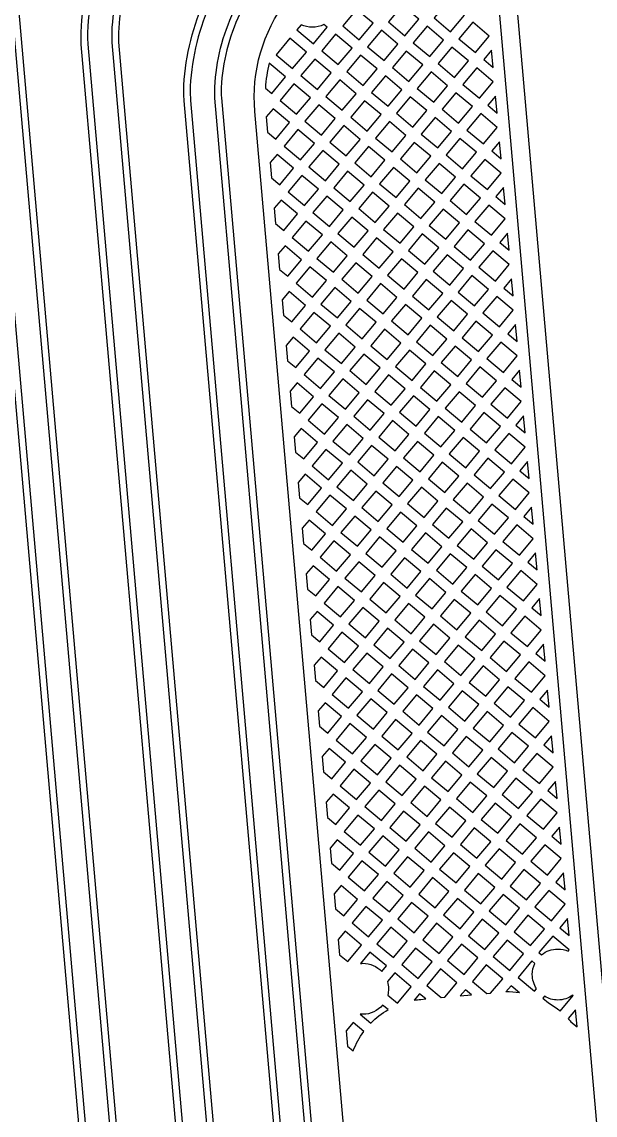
# Model space of a CAD drawing. Extents: x 388 to 686, y 182 to 393.
# Drawn here: x 448.82 to 452.81, y 270.7 to 278.32 of the extents above; entities that cross this region are included whole.
import ezdxf

# ---------------------------------------------------------------- set-up
doc = ezdxf.new("R2010")
doc.units = 0
doc.layers.add('bak_bak_btr2-bcq3156', color=8, linetype='Continuous')

msp = doc.modelspace()

# ---------------------------------------------------------------- linework, layer by layer
at = {"layer": 'bak_bak_btr2-bcq3156'}
for p, q in [((452.0914, 278.1255), (452.0372, 278.0609)), ((452.1018, 278.0066), (452.0914, 278.1255)), ((452.0372, 278.0609), (452.1018, 278.0066)), ((452.1193, 277.8069), (452.065, 277.7423)), ((452.1297, 277.6881), (452.1193, 277.8069)), ((452.065, 277.7423), (452.1297, 277.6881)), ((452.1471, 277.4886), (452.0928, 277.4238)), ((452.1575, 277.3695), (452.1471, 277.4886)), ((452.0928, 277.4238), (452.1575, 277.3695)), ((452.175, 277.17), (452.1208, 277.1054)), ((452.1854, 277.0512), (452.175, 277.17)), ((452.1208, 277.1054), (452.1854, 277.0512)), ((452.2028, 276.8517), (452.1485, 276.787)), ((452.2133, 276.7326), (452.2028, 276.8517)), ((452.1485, 276.787), (452.2133, 276.7326)), ((452.2307, 276.5332), (452.1764, 276.4684)), ((452.1764, 276.4684), (452.2411, 276.414)), ((452.2411, 276.414), (452.2307, 276.5332)), ((452.2586, 276.2146), (452.2044, 276.15)), ((452.269, 276.0957), (452.2586, 276.2146)), ((452.2044, 276.15), (452.269, 276.0957)), ((452.2864, 275.8963), (452.2321, 275.8315)), ((452.2969, 275.7772), (452.2864, 275.8963)), ((452.2321, 275.8315), (452.2969, 275.7772)), ((452.3143, 275.5777), (452.26, 275.5129)), ((452.3247, 275.4586), (452.3143, 275.5777)), ((452.26, 275.5129), (452.3247, 275.4586)), ((452.3422, 275.2591), (452.288, 275.1945)), ((452.3526, 275.1403), (452.3422, 275.2591)), ((452.288, 275.1945), (452.3526, 275.1403)), ((452.37, 274.9408), (452.3157, 274.876)), ((452.3157, 274.876), (452.3805, 274.8217)), ((452.3805, 274.8217), (452.37, 274.9408)), ((452.3979, 274.6222), (452.3436, 274.5575)), ((452.3436, 274.5575), (452.408, 274.5034)), ((452.4255, 274.3034), (452.3715, 274.239)), ((452.4359, 274.185), (452.4255, 274.3034)), ((452.3715, 274.239), (452.4359, 274.185)), ((452.4534, 273.9851), (452.3993, 273.9206)), ((452.4638, 273.8665), (452.4534, 273.9851)), ((452.3993, 273.9206), (452.4638, 273.8665)), ((452.4813, 273.6665), (452.4272, 273.602)), ((452.4916, 273.5479), (452.4813, 273.6665)), ((452.4272, 273.602), (452.4916, 273.5479)), ((452.5091, 273.3479), (452.4551, 273.2836)), ((452.5195, 273.2296), (452.5091, 273.3479)), ((452.4551, 273.2836), (452.5195, 273.2296)), ((452.537, 273.0296), (452.4829, 272.9651)), ((452.4829, 272.9651), (452.5474, 272.911)), ((452.5474, 272.911), (452.537, 273.0296)), ((452.5649, 272.7111), (452.5109, 272.6467)), ((452.5752, 272.5927), (452.5649, 272.7111)), ((452.5109, 272.6467), (452.5752, 272.5927)), ((452.5927, 272.3925), (452.5387, 272.3281)), ((452.6031, 272.2741), (452.5927, 272.3925)), ((452.5387, 272.3281), (452.6031, 272.2741)), ((452.6206, 272.0742), (452.5665, 272.0097)), ((452.6309, 271.9556), (452.6206, 272.0742)), ((452.5665, 272.0097), (452.6309, 271.9556)), ((451.8728, 271.5345), (451.9509, 271.5414)), ((452.6763, 271.437), (452.6251, 271.376)), ((452.6867, 271.3187), (452.6763, 271.437))]:
    msp.add_line(p, q, dxfattribs=at)
for points in [[(452.3559, 255.8158), (450.4415, 277.6999, -0.185765), (450.6645, 278.4741, -0.327477), (450.7987, 278.6361), (451.0674, 278.9592), (450.9934, 279.8117), (451.1705, 279.8272), (451.217, 279.2958), (451.2134, 279.2955), (451.2247, 279.1668), (451.2597, 279.1374), (451.5916, 279.1664)], [(446.8649, 238.8888), (446.8934, 239.8627, -0.112238), (449.2716, 249.0809), (449.7239, 249.9584, 0.141629), (450.7727, 255.293), (448.7196, 278.7599), (448.7019, 278.892, -0.211269), (448.6937, 278.8982), (448.6048, 279.0582, -0.184485), (448.6035, 279.0672), (448.5993, 279.0668), (448.5528, 279.5982), (448.73, 279.6137), (448.7765, 279.0823), (448.7642, 279.0812), (448.744, 278.917), (448.7644, 278.7643), (450.8175, 255.297, -0.141631), (449.7639, 249.9378), (449.3116, 249.0602, 0.112238), (446.9384, 239.8614), (446.9099, 238.8886)], [(446.6492, 238.8827), (446.6779, 239.869, -0.11224), (449.0803, 249.1798), (449.5325, 250.0571, 0.141628), (450.5581, 255.2743), (448.5061, 278.7289, 0.099784), (448.48, 278.8175), (448.424, 278.9235), (448.2618, 279.0298, -0.178542), (448.2565, 279.0368), (448.2507, 279.0363), (448.2042, 279.5677), (448.3813, 279.5832), (448.4278, 279.0518), (448.4245, 279.0515)], [(448.4245, 279.0515), (448.4413, 279.0196, -0.069345), (448.4422, 279.0163), (448.448, 278.9743), (448.5198, 278.8385, -0.099836), (448.5509, 278.7328), (450.603, 255.2782, -0.141628), (449.5725, 250.0365), (449.1203, 249.1592, 0.11224), (446.7229, 239.8677), (446.6942, 238.8825)], [(454.2963, 255.2568), (452.2226, 278.9637, -0.202107)], [(451.2303, 255.3318), (449.2325, 278.1669, -0.065651), (449.2624, 278.5041, -0.121958)], [(449.306, 278.4926, 0.065213), (449.2774, 278.1692), (451.2751, 255.3358, -0.141629)], [(451.4449, 255.3504), (449.4475, 278.1809, -0.065268), (449.4733, 278.4603, -0.120408)], [(451.8714, 255.8028), (449.9492, 277.7739, -0.033584), (449.947, 277.8792, -0.033679), (449.9474, 277.8822, -0.098331), (450.1017, 278.4915, -0.063725)], [(450.1423, 278.4721, 0.099124), (449.9919, 277.8748, 0.033815), (449.9943, 277.7748), (451.9162, 255.8067, -0.141798)], [(449.5162, 278.4455, 0.063985), (449.4925, 278.1829), (451.4897, 255.3543, -0.141627)], [(452.086, 255.8213), (450.1639, 277.7911, -0.034198), (450.1624, 277.869, -0.098644), (450.2962, 278.3988, -0.063725)], [(450.3368, 278.3792, 0.09863), (450.2073, 277.8666, 0.034109), (450.2087, 277.7951), (452.1308, 255.8252, -0.141793)], [(452.408, 274.5034), (452.4066, 274.52, -0.02945), (452.4065, 274.5244), (452.3979, 274.6222)], [(451.5526, 271.5047, -0.020573), (451.5975, 271.5105), (451.6326, 271.5135)], [(451.3699, 271.4388), (451.3321, 271.4705, -0.223535), (451.1951, 271.4061, -0.027656), (451.1756, 271.4071), (451.1751, 271.4066)], [(451.1751, 271.4066), (451.249, 271.3445, -0.069765), (451.3699, 271.4388)], [(452.6251, 271.376, -0.012575), (452.6442, 271.3543), (452.6867, 271.3187)], [(451.1276, 271.1515, -0.06961), (451.1999, 271.2863), (451.1261, 271.3482), (451.0784, 271.2914)]]:
    msp.add_lwpolyline(points, format="xyb", dxfattribs=at)
for points in [[(452.0905, 279.0104), (454.1683, 255.2527)], [(450.5155, 277.862), (450.5594, 277.8252), (450.6558, 277.94), (450.5412, 278.0362)], [(452.2854, 271.5559), (452.2269, 271.605), (452.191, 271.5622)], [(451.6326, 271.5135), (451.59, 271.5493), (451.5526, 271.5047)], [(451.9509, 271.5414), (451.9085, 271.577), (451.8728, 271.5345)], [(451.0784, 271.2914), (451.0877, 271.1849), (451.1276, 271.1515)]]:
    msp.add_lwpolyline(points, dxfattribs=at)
for points in [[(451.6909, 278.3514), (451.8056, 278.2552), (451.9018, 278.3699), (451.7871, 278.4662)], [(451.0537, 278.2957), (451.1686, 278.1993), (451.265, 278.3142), (451.1501, 278.4106)], [(451.3723, 278.3236), (451.4872, 278.2272), (451.5835, 278.3421), (451.4687, 278.4384)], [(451.864, 278.2062), (451.9788, 278.1098), (452.0751, 278.2246), (451.9602, 278.3209)], [(450.9085, 278.1226), (451.0233, 278.0263), (451.1196, 278.141), (451.0048, 278.2373)], [(451.227, 278.1504), (451.3418, 278.054), (451.4382, 278.1688), (451.3233, 278.2652)], [(451.5455, 278.1782), (451.6602, 278.082), (451.7566, 278.1968), (451.6419, 278.2931)], [(450.5901, 278.0946), (450.7048, 277.9984), (450.8011, 278.1132), (450.6864, 278.2095)], [(451.7186, 278.033), (451.8335, 277.9366), (451.9298, 278.0515), (451.815, 278.1478)], [(451.0817, 277.9773), (451.1966, 277.8809), (451.2928, 277.9956), (451.178, 278.092)], [(451.4002, 278.005), (451.5149, 277.9088), (451.6113, 278.0236), (451.4965, 278.1199)], [(450.7632, 277.9494), (450.878, 277.853), (450.9744, 277.9679), (450.8595, 278.0642)], [(451.8918, 277.8876), (452.0067, 277.7913), (452.103, 277.9061), (451.9882, 278.0025)], [(450.9364, 277.8041), (451.0512, 277.7077), (451.1476, 277.8225), (451.0327, 277.9189)], [(451.2549, 277.8319), (451.3697, 277.7357), (451.4659, 277.8504), (451.3512, 277.9466)], [(451.5733, 277.8598), (451.6881, 277.7634), (451.7845, 277.8783), (451.6696, 277.9746)], [(450.6178, 277.7762), (450.7327, 277.6798), (450.829, 277.7947), (450.7142, 277.891)], [(451.1096, 277.6587), (451.2243, 277.5625), (451.3207, 277.6773), (451.206, 277.7735)], [(451.428, 277.6867), (451.5429, 277.5903), (451.6391, 277.705), (451.5243, 277.8014)], [(451.7465, 277.7144), (451.8613, 277.6181), (451.9577, 277.7329), (451.8428, 277.8293)], [(450.5214, 277.6613), (450.5307, 277.5543), (450.5874, 277.5067), (450.6837, 277.6214), (450.5688, 277.7178)], [(450.791, 277.6308), (450.9059, 277.5345), (451.0022, 277.6493), (450.8874, 277.7457)], [(451.2827, 277.5135), (451.3975, 277.4171), (451.4939, 277.532), (451.379, 277.6283)], [(451.6012, 277.5413), (451.7161, 277.445), (451.8123, 277.5597), (451.6975, 277.6561)], [(451.9197, 277.5691), (452.0344, 277.4728), (452.1308, 277.5877), (452.0161, 277.6839)], [(450.6458, 277.4578), (450.7606, 277.3614), (450.8569, 277.4761), (450.742, 277.5725)], [(450.9642, 277.4855), (451.079, 277.3892), (451.1753, 277.5041), (451.0606, 277.6003)], [(451.4559, 277.3681), (451.5707, 277.2718), (451.6671, 277.3866), (451.5523, 277.483)], [(451.7745, 277.396), (451.8892, 277.2997), (451.9854, 277.4144), (451.8707, 277.5107)], [(450.5492, 277.3427), (450.5586, 277.2357), (450.6153, 277.1882), (450.7117, 277.303), (450.5968, 277.3994)], [(450.819, 277.3124), (450.9337, 277.2162), (451.03, 277.3309), (450.9153, 277.4271)], [(451.1373, 277.3403), (451.2522, 277.2439), (451.3485, 277.3587), (451.2337, 277.4551)], [(451.3105, 277.1949), (451.4254, 277.0985), (451.5218, 277.2134), (451.4069, 277.3097)], [(451.6291, 277.2228), (451.7438, 277.1265), (451.8402, 277.2414), (451.7255, 277.3376)], [(451.9475, 277.2508), (452.0624, 277.1544), (452.1586, 277.2691), (452.0438, 277.3655)], [(450.6737, 277.1392), (450.7884, 277.0429), (450.8847, 277.1578), (450.77, 277.254)], [(450.9921, 277.1672), (451.1069, 277.0708), (451.2032, 277.1855), (451.0883, 277.2819)], [(451.4838, 277.0496), (451.5985, 276.9533), (451.6948, 277.0681), (451.5801, 277.1644)], [(451.8022, 277.0775), (451.917, 276.9812), (452.0134, 277.096), (451.8986, 277.1924)], [(450.5771, 277.0241), (450.5865, 276.9172), (450.643, 276.8697), (450.7394, 276.9846), (450.6247, 277.0808)], [(450.8467, 276.9939), (450.9616, 276.8976), (451.058, 277.0124), (450.9431, 277.1088)], [(451.1653, 277.0218), (451.2802, 276.9255), (451.3764, 277.0402), (451.2616, 277.1365)], [(451.6568, 276.9043), (451.7717, 276.808), (451.8681, 276.9228), (451.7532, 277.0192)], [(451.9754, 276.9322), (452.0901, 276.8359), (452.1865, 276.9508), (452.0718, 277.047)], [(450.7014, 276.8207), (450.8162, 276.7244), (450.9126, 276.8392), (450.7978, 276.9356)], [(451.02, 276.8486), (451.1348, 276.7522), (451.2312, 276.8671), (451.1163, 276.9634)], [(451.3385, 276.8765), (451.4532, 276.7802), (451.5495, 276.8949), (451.4348, 276.9912)], [(451.8301, 276.759), (451.9448, 276.6627), (452.0411, 276.7776), (451.9264, 276.8738)], [(450.8746, 276.6754), (450.9895, 276.579), (451.0858, 276.6939), (450.971, 276.7902)], [(451.1932, 276.7032), (451.3079, 276.607), (451.4043, 276.7218), (451.2896, 276.8181)], [(451.5116, 276.7312), (451.6265, 276.6349), (451.7227, 276.7496), (451.6079, 276.8459)], [(450.605, 276.7058), (450.6143, 276.5988), (450.671, 276.5513), (450.7673, 276.666), (450.6524, 276.7624)], [(451.6848, 276.5859), (451.7995, 276.4896), (451.8958, 276.6043), (451.7811, 276.7006)], [(452.0032, 276.6137), (452.118, 276.5174), (452.2144, 276.6322), (452.0995, 276.7286)], [(451.0478, 276.53), (451.1625, 276.4338), (451.2589, 276.5486), (451.1442, 276.6449)], [(451.3663, 276.558), (451.4811, 276.4616), (451.5775, 276.5765), (451.4626, 276.6729)], [(450.7294, 276.5023), (450.8442, 276.4059), (450.9405, 276.5206), (450.8256, 276.617)], [(451.8579, 276.4407), (451.9728, 276.3443), (452.069, 276.459), (451.9542, 276.5554)], [(450.9026, 276.3569), (451.0173, 276.2607), (451.1136, 276.3754), (450.9989, 276.4717)], [(451.2209, 276.3848), (451.3358, 276.2884), (451.4321, 276.4033), (451.3173, 276.4996)], [(451.5395, 276.4127), (451.6542, 276.3164), (451.7506, 276.4313), (451.6359, 276.5275)], [(450.6328, 276.3872), (450.6422, 276.2803), (450.6989, 276.2327), (450.7952, 276.3476), (450.6804, 276.4439)], [(452.0311, 276.2953), (452.146, 276.1989), (452.2422, 276.3136), (452.1274, 276.41)], [(451.0757, 276.2117), (451.1905, 276.1153), (451.2868, 276.2301), (451.1719, 276.3264)], [(451.3941, 276.2394), (451.5088, 276.1432), (451.6052, 276.258), (451.4905, 276.3543)], [(451.7126, 276.2674), (451.8274, 276.1711), (451.9238, 276.2859), (451.8089, 276.3823)], [(450.7573, 276.1837), (450.872, 276.0875), (450.9683, 276.2023), (450.8536, 276.2986)], [(451.8858, 276.1221), (452.0006, 276.0257), (452.097, 276.1406), (451.9822, 276.2369)], [(451.2489, 276.0664), (451.3636, 275.9701), (451.4599, 276.0848), (451.3452, 276.1811)], [(451.5672, 276.0942), (451.6821, 275.9978), (451.7784, 276.1127), (451.6636, 276.2091)], [(450.6607, 276.0687), (450.6701, 275.9617), (450.7266, 275.9143), (450.823, 276.0291), (450.7083, 276.1254)], [(450.9303, 276.0385), (451.0452, 275.9421), (451.1415, 276.057), (451.0267, 276.1533)], [(452.059, 275.9767), (452.1737, 275.8805), (452.2701, 275.9953), (452.1554, 276.0916)], [(451.1036, 275.8931), (451.2183, 275.7969), (451.3146, 275.9117), (451.1999, 276.008)], [(451.422, 275.9211), (451.5368, 275.8248), (451.6331, 275.9395), (451.5182, 276.0358)], [(451.7404, 275.9489), (451.8553, 275.8525), (451.9517, 275.9673), (451.8368, 276.0637)], [(450.785, 275.8653), (450.8998, 275.7689), (450.9962, 275.8838), (450.8814, 275.9801)], [(451.2766, 275.7479), (451.3915, 275.6515), (451.4879, 275.7664), (451.373, 275.8628)], [(451.5952, 275.7758), (451.7101, 275.6794), (451.8063, 275.7941), (451.6915, 275.8905)], [(451.9137, 275.8035), (452.0284, 275.7073), (452.1247, 275.8221), (452.01, 275.9184)], [(450.6886, 275.7504), (450.6979, 275.6434), (450.7546, 275.5958), (450.8509, 275.7105), (450.736, 275.8069)], [(450.9582, 275.7199), (451.0729, 275.6237), (451.1693, 275.7385), (451.0546, 275.8348)], [(451.4499, 275.6026), (451.5647, 275.5062), (451.6611, 275.621), (451.5462, 275.7174)], [(451.7684, 275.6304), (451.8831, 275.5342), (451.9794, 275.6489), (451.8647, 275.7451)], [(452.0867, 275.6583), (452.2016, 275.5619), (452.298, 275.6768), (452.1831, 275.7731)], [(450.813, 275.5468), (450.9277, 275.4506), (451.0239, 275.5653), (450.9092, 275.6616)], [(451.1313, 275.5747), (451.2461, 275.4783), (451.3425, 275.5932), (451.2277, 275.6895)], [(451.6231, 275.4572), (451.7378, 275.361), (451.8342, 275.4758), (451.7194, 275.5721)], [(451.9415, 275.4852), (452.0564, 275.3888), (452.1526, 275.5035), (452.0378, 275.5999)], [(450.7164, 275.4318), (450.7258, 275.3248), (450.7823, 275.2774), (450.8787, 275.3922), (450.764, 275.4885)], [(450.9861, 275.4016), (451.1009, 275.3052), (451.1972, 275.42), (451.0823, 275.5163)], [(451.3045, 275.4293), (451.4194, 275.333), (451.5157, 275.4478), (451.4009, 275.5442)], [(451.4777, 275.284), (451.5924, 275.1877), (451.6888, 275.3026), (451.5741, 275.3988)], [(451.7962, 275.312), (451.911, 275.2156), (452.0074, 275.3305), (451.8925, 275.4268)], [(452.1147, 275.3399), (452.2296, 275.2435), (452.3258, 275.3582), (452.211, 275.4546)], [(450.8407, 275.2284), (450.9556, 275.132), (451.0519, 275.2469), (450.9371, 275.3432)], [(451.1593, 275.2563), (451.2741, 275.1599), (451.3704, 275.2746), (451.2555, 275.371)], [(451.6508, 275.1388), (451.7657, 275.0424), (451.862, 275.1572), (451.7472, 275.2536)], [(451.9694, 275.1666), (452.0842, 275.0703), (452.1806, 275.1851), (452.0657, 275.2815)], [(450.7443, 275.1135), (450.7537, 275.0062), (450.8102, 274.9588), (450.9066, 275.0736), (450.7917, 275.17)], [(451.0139, 275.083), (451.1288, 274.9867), (451.2251, 275.1015), (451.1103, 275.1979)], [(451.3325, 275.1109), (451.4472, 275.0147), (451.5435, 275.1294), (451.4287, 275.2256)], [(451.824, 274.9934), (451.9389, 274.897), (452.0352, 275.0119), (451.9204, 275.1083)], [(452.1426, 275.0213), (452.2573, 274.925), (452.3537, 275.0399), (452.239, 275.1361)], [(450.8686, 274.9098), (450.9834, 274.8135), (451.0798, 274.9283), (450.9649, 275.0247)], [(451.1871, 274.9377), (451.3019, 274.8414), (451.3982, 274.9563), (451.2835, 275.0525)], [(451.5056, 274.9657), (451.6204, 274.8693), (451.7167, 274.984), (451.6018, 275.0804)], [(451.9973, 274.8481), (452.112, 274.7518), (452.2083, 274.8667), (452.0936, 274.9629)], [(451.0418, 274.7645), (451.1565, 274.6682), (451.2529, 274.7831), (451.1382, 274.8793)], [(451.3602, 274.7925), (451.4751, 274.6961), (451.5714, 274.8109), (451.4566, 274.9073)], [(451.6788, 274.8203), (451.7936, 274.724), (451.8899, 274.8387), (451.7751, 274.935)], [(450.7721, 274.7949), (450.7815, 274.6879), (450.8382, 274.6404), (450.9344, 274.7551), (450.8196, 274.8514)], [(451.852, 274.675), (451.9667, 274.5787), (452.063, 274.6934), (451.9483, 274.7897)], [(452.1703, 274.7028), (452.2852, 274.6065), (452.3815, 274.7213), (452.2667, 274.8177)], [(451.2149, 274.6192), (451.3297, 274.5229), (451.4261, 274.6377), (451.3112, 274.7341)], [(451.5335, 274.6471), (451.6483, 274.5507), (451.7447, 274.6656), (451.6298, 274.762)], [(450.8966, 274.5914), (451.0113, 274.4951), (451.1075, 274.6098), (450.9928, 274.7061)], [(452.0251, 274.5297), (452.1399, 274.4334), (452.2362, 274.5481), (452.1214, 274.6445)], [(451.0696, 274.4462), (451.1845, 274.3498), (451.2807, 274.4645), (451.1659, 274.5609)], [(451.3881, 274.4739), (451.5029, 274.3775), (451.5993, 274.4924), (451.4845, 274.5887)], [(451.7067, 274.5018), (451.8214, 274.4055), (451.9177, 274.5204), (451.803, 274.6166)], [(450.8, 274.4763), (450.8094, 274.3694), (450.8659, 274.3219), (450.9623, 274.4368), (450.8476, 274.533)], [(452.1983, 274.3844), (452.3132, 274.288), (452.4094, 274.4027), (452.2946, 274.4991)], [(451.2429, 274.3008), (451.3577, 274.2044), (451.454, 274.3191), (451.3391, 274.4155)], [(451.5613, 274.3285), (451.676, 274.2323), (451.7724, 274.3471), (451.6577, 274.4434)], [(451.8798, 274.3565), (451.9946, 274.2602), (452.091, 274.375), (451.9761, 274.4714)], [(450.9243, 274.2729), (451.0391, 274.1766), (451.1355, 274.2914), (451.0207, 274.3878)], [(451.4161, 274.1555), (451.5308, 274.0592), (451.6271, 274.1739), (451.5123, 274.2702)], [(451.7344, 274.1833), (451.8493, 274.0869), (451.9456, 274.2018), (451.8308, 274.2982)], [(452.053, 274.2112), (452.1678, 274.1148), (452.2642, 274.2297), (452.1493, 274.326)], [(450.8276, 274.1577), (450.837, 274.0513), (450.8939, 274.0035), (450.9902, 274.1182), (450.8753, 274.2146)], [(451.0975, 274.1276), (451.2124, 274.0312), (451.3087, 274.1461), (451.1939, 274.2424)], [(452.2262, 274.0658), (452.3409, 273.9696), (452.4373, 274.0844), (452.3226, 274.1807)], [(451.5892, 274.0102), (451.704, 273.9139), (451.8003, 274.0286), (451.6854, 274.1249)], [(451.9076, 274.038), (452.0225, 273.9416), (452.1188, 274.0564), (452.004, 274.1528)], [(450.9523, 273.9545), (451.0671, 273.8581), (451.1634, 273.9728), (451.0485, 274.0692)], [(451.2707, 273.9822), (451.3854, 273.886), (451.4818, 274.0008), (451.3671, 274.0971)], [(451.4438, 273.837), (451.5587, 273.7406), (451.655, 273.8555), (451.5402, 273.9518)], [(451.7624, 273.8649), (451.8772, 273.7685), (451.9735, 273.8832), (451.8586, 273.9796)], [(452.0808, 273.8926), (452.1956, 273.7964), (452.2919, 273.9112), (452.1772, 274.0075)], [(450.8555, 273.8392), (450.8648, 273.7327), (450.9218, 273.6849), (451.0181, 273.7998), (450.9033, 273.8961)], [(451.1255, 273.8092), (451.2402, 273.7129), (451.3365, 273.8276), (451.2218, 273.9239)], [(451.617, 273.6917), (451.7319, 273.5953), (451.8283, 273.7101), (451.7134, 273.8065)], [(451.9356, 273.7195), (452.0503, 273.6233), (452.1466, 273.738), (452.0319, 273.8342)], [(452.2539, 273.7474), (452.3688, 273.651), (452.4651, 273.7659), (452.3503, 273.8622)], [(450.9802, 273.6359), (451.0949, 273.5397), (451.1912, 273.6545), (451.0765, 273.7508)], [(451.2986, 273.6639), (451.4134, 273.5676), (451.5097, 273.6823), (451.3948, 273.7786)], [(451.7903, 273.5463), (451.905, 273.4501), (452.0013, 273.5649), (451.8866, 273.6612)], [(452.1087, 273.5743), (452.2235, 273.4779), (452.3198, 273.5926), (452.2049, 273.689)], [(450.8834, 273.5206), (450.8927, 273.4141), (450.9495, 273.3665), (451.0459, 273.4813), (450.9312, 273.5776)], [(451.1532, 273.4907), (451.2681, 273.3943), (451.3645, 273.5092), (451.2496, 273.6055)], [(451.4718, 273.5186), (451.5867, 273.4222), (451.6829, 273.5369), (451.5681, 273.6333)], [(451.9633, 273.4011), (452.0782, 273.3047), (452.1746, 273.4195), (452.0597, 273.5159)], [(452.2819, 273.4289), (452.3968, 273.3326), (452.493, 273.4473), (452.3782, 273.5436)], [(451.0079, 273.3175), (451.1227, 273.2211), (451.2191, 273.336), (451.1043, 273.4323)], [(451.3265, 273.3454), (451.4413, 273.249), (451.5377, 273.3638), (451.4228, 273.4602)], [(451.645, 273.3732), (451.7597, 273.277), (451.856, 273.3917), (451.7413, 273.4879)], [(451.8181, 273.228), (451.933, 273.1316), (452.0292, 273.2463), (451.9144, 273.3427)], [(452.1366, 273.2557), (452.2514, 273.1594), (452.3478, 273.2742), (452.2329, 273.3706)], [(451.1811, 273.1721), (451.296, 273.0758), (451.3923, 273.1906), (451.2775, 273.287)], [(451.4997, 273.2), (451.6144, 273.1037), (451.7108, 273.2186), (451.596, 273.3148)], [(450.9112, 273.2023), (450.9205, 273.0958), (450.9775, 273.048), (451.0738, 273.1627), (450.9589, 273.2591)], [(451.9913, 273.0826), (452.1062, 272.9863), (452.2024, 273.101), (452.0876, 273.1973)], [(452.3098, 273.1104), (452.4245, 273.0141), (452.5209, 273.129), (452.4062, 273.2252)], [(451.0359, 272.9991), (451.1507, 272.9027), (451.247, 273.0174), (451.1321, 273.1138)], [(451.3543, 273.0268), (451.469, 272.9305), (451.5654, 273.0454), (451.4507, 273.1416)], [(451.6728, 273.0548), (451.7876, 272.9584), (451.884, 273.0732), (451.7691, 273.1696)], [(452.1646, 272.9373), (452.2793, 272.841), (452.3755, 272.9557), (452.2608, 273.052)], [(451.2091, 272.8537), (451.3238, 272.7574), (451.4201, 272.8722), (451.3053, 272.9684)], [(451.5274, 272.8815), (451.6423, 272.7852), (451.7386, 272.9), (451.6238, 272.9964)], [(451.846, 272.9094), (451.9608, 272.8131), (452.0572, 272.9279), (451.9424, 273.0243)], [(450.9391, 272.8837), (450.9484, 272.7773), (451.0054, 272.7295), (451.1017, 272.8443), (450.9869, 272.9407)], [(452.3376, 272.7921), (452.4525, 272.6957), (452.5487, 272.8104), (452.4339, 272.9068)], [(451.3822, 272.7085), (451.497, 272.6121), (451.5933, 272.7268), (451.4784, 272.8232)], [(451.7006, 272.7362), (451.8155, 272.6398), (451.9118, 272.7547), (451.797, 272.851)], [(452.0192, 272.7641), (452.1339, 272.6678), (452.2303, 272.7827), (452.1156, 272.8789)], [(451.0637, 272.6805), (451.1785, 272.5842), (451.2748, 272.6991), (451.1601, 272.7953)], [(452.1923, 272.6188), (452.3071, 272.5225), (452.4035, 272.6373), (452.2887, 272.7337)], [(451.5554, 272.5631), (451.6702, 272.4667), (451.7665, 272.5815), (451.6517, 272.6778)], [(451.8739, 272.5908), (451.9886, 272.4946), (452.0849, 272.6094), (451.9702, 272.7057)], [(450.967, 272.5651), (450.9763, 272.4587), (451.0331, 272.411), (451.1295, 272.5259), (451.0148, 272.6221)], [(451.2368, 272.5352), (451.3517, 272.4389), (451.448, 272.5537), (451.3332, 272.6501)], [(452.3655, 272.4735), (452.4804, 272.3771), (452.5767, 272.492), (452.4619, 272.5883)], [(451.4101, 272.3899), (451.5249, 272.2935), (451.6213, 272.4084), (451.5064, 272.5047)], [(451.7286, 272.4178), (451.8433, 272.3215), (451.9396, 272.4362), (451.8249, 272.5325)], [(452.0469, 272.4456), (452.1618, 272.3492), (452.2582, 272.4641), (452.1433, 272.5605)], [(451.0915, 272.362), (451.2063, 272.2657), (451.3027, 272.3805), (451.1878, 272.4769)], [(451.5833, 272.2445), (451.698, 272.1483), (451.7943, 272.2631), (451.6796, 272.3594)], [(451.9017, 272.2725), (452.0166, 272.1762), (452.1128, 272.2909), (451.998, 272.3872)], [(452.2202, 272.3003), (452.335, 272.2039), (452.4314, 272.3187), (452.3165, 272.4151)], [(450.9948, 272.2468), (451.0041, 272.1404), (451.0611, 272.0926), (451.1573, 272.2073), (451.0425, 272.3037)], [(451.2647, 272.2167), (451.3795, 272.1203), (451.4759, 272.2352), (451.3611, 272.3315)], [(451.7564, 272.0993), (451.8712, 272.0029), (451.9676, 272.1178), (451.8527, 272.2142)], [(452.0749, 272.1272), (452.1898, 272.0308), (452.286, 272.1455), (452.1712, 272.2419)], [(452.3934, 272.1549), (452.5081, 272.0587), (452.6045, 272.1735), (452.4897, 272.2698)], [(451.1195, 272.0436), (451.2343, 271.9472), (451.3306, 272.0619), (451.2157, 272.1583)], [(451.4379, 272.0713), (451.5526, 271.9751), (451.649, 272.0899), (451.5343, 272.1862)], [(451.9296, 271.954), (452.0444, 271.8576), (452.1408, 271.9724), (452.0259, 272.0688)], [(452.2481, 271.9818), (452.3629, 271.8856), (452.4591, 272.0003), (452.3444, 272.0965)], [(451.0227, 271.9283), (451.032, 271.8218), (451.089, 271.774), (451.1853, 271.8889), (451.0705, 271.9852)], [(451.2927, 271.8982), (451.4074, 271.802), (451.5037, 271.9167), (451.3889, 272.013)], [(451.611, 271.9261), (451.7259, 271.8297), (451.8222, 271.9446), (451.7074, 272.0409)], [(451.7842, 271.7807), (451.8991, 271.6844), (451.9954, 271.7992), (451.8806, 271.8956)], [(452.1028, 271.8086), (452.2175, 271.7124), (452.3139, 271.8272), (452.1992, 271.9235)], [(451.4658, 271.753), (451.5806, 271.6566), (451.6769, 271.7714), (451.562, 271.8677)], [(451.9574, 271.6354), (452.0583, 271.5508), (452.0838, 271.553), (452.1685, 271.654), (452.0538, 271.7502)], [(451.639, 271.6077), (451.74, 271.5229), (451.7655, 271.5252), (451.8501, 271.626), (451.7352, 271.7224)]]:
    msp.add_lwpolyline(points, close=True, dxfattribs=at)
for points in [[(450.7354, 278.2679), (450.8501, 278.1716), (450.9464, 278.2863), (450.9234, 278.3056, -0.119403), (450.842, 278.2859, -0.112209), (450.7652, 278.3034)], [(452.4212, 271.8366), (452.4399, 271.8209, -0.173646), (452.5528, 271.8613, -0.104802), (452.6249, 271.8461), (452.6323, 271.8549), (452.5175, 271.9513)], [(451.1773, 271.7608, -0.025143), (451.1951, 271.7617, -0.209147), (451.3256, 271.7046), (451.3584, 271.7436), (451.2437, 271.8399)], [(452.2759, 271.6634), (452.3907, 271.567), (452.4052, 271.5843, -0.14913), (452.375, 271.6835, -0.113264), (452.3927, 271.761), (452.3722, 271.7782)], [(451.3657, 271.6338, -0.071327), (451.3729, 271.5839, -0.06202), (451.3675, 271.5403), (451.4353, 271.4834), (451.5316, 271.5983), (451.4168, 271.6946)], [(452.4491, 271.518), (452.4878, 271.4856, -0.043223), (452.5698, 271.4286), (452.6603, 271.5365), (452.6569, 271.5394, -0.157702), (452.5528, 271.5057, -0.137349), (452.4605, 271.5316)]]:
    msp.add_lwpolyline(points, format="xyb", close=True, dxfattribs=at)
for centre, radius, start, end in [((451.5589, 277.7972), 1.0455, 166.78425, 176.44396), ((452.1999, 270.9836), 0.5786, 81.50141, 90.88353)]:
    msp.add_arc(centre, radius, start, end, dxfattribs=at)

doc.saveas('drawing.dxf')
